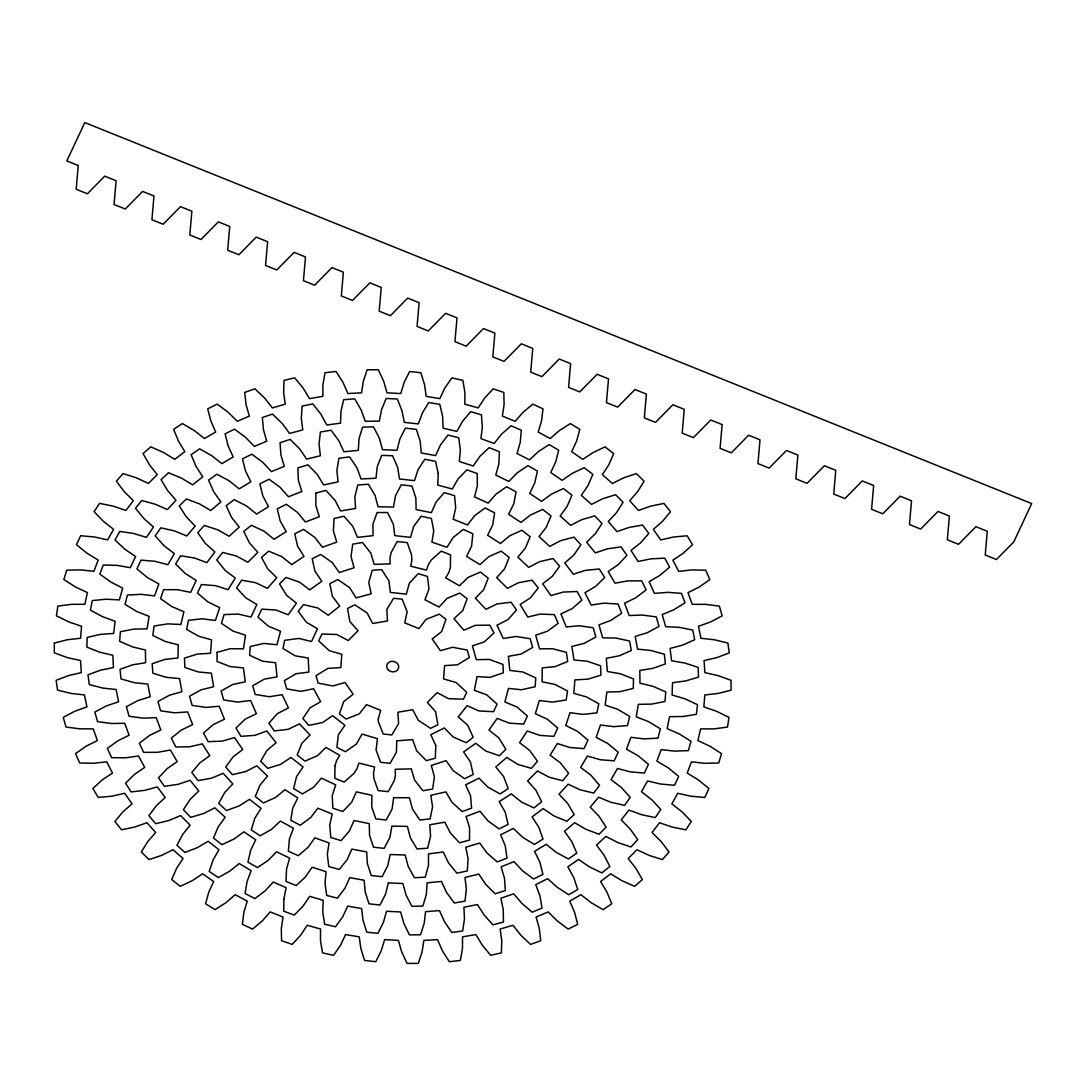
<?xml version="1.0" encoding="UTF-8"?>
<svg xmlns="http://www.w3.org/2000/svg" width="1086" height="1086" viewBox="0 0 1086 1086"><rect width="100%" height="100%" fill="white"/><g stroke="black" fill="none" stroke-linecap="round" stroke-linejoin="round"><path stroke-width="1.5" d="M315.85 493.125L315.836 505.452L319.311 516.732L305.424 521.999L297.496 512.402L286.337 504.298L277.283 508.818L280.202 521.036L286.242 531.583L274.066 539.321L264.142 531.258L251.436 525.285L243.766 531.407L249.481 542.973L257.816 552.312L247.907 562.222L236.395 556.046L222.711 552.435L216.752 559.914L225.019 570.326L235.282 578.051L228.06 589.671L215.49 585.653L201.412 584.58L197.435 593.078L207.888 601.875L219.644 607.658L215.422 620.473L202.322 618.803L188.462 620.31L186.643 629.459L198.833 636.26L211.553 639.83L210.521 653.31L197.476 654.043L184.457 658.062L184.864 667.456L198.249 671.962L211.39 673.184L213.589 686.719L201.154 689.827L189.534 696.194L192.168 705.411L206.164 707.434L219.141 706.239L224.476 719.244L213.223 724.606L203.503 733.023L208.227 741.684L222.236 741.127L234.481 737.57L242.735 749.476L233.123 756.833L225.739 766.96L232.363 774.671L245.748 771.562L256.744 765.806L267.536 776.083L260.002 785.124L255.278 796.5L263.491 802.934L275.695 797.395L284.939 789.698L297.795 797.911L292.677 808.242L290.817 820.364L300.279 825.238L310.745 817.527L317.845 808.201L332.221 813.984L329.723 825.156L330.809 837.51L341.099 840.605L349.38 831.062L354.022 820.527L369.281 823.636L369.525 835.148L373.503 847.189L384.172 848.37L389.915 837.401L391.897 826.12L407.372 826.405L410.332 837.781L417.038 848.967L427.626 848.193L430.558 836.274L429.798 824.749L444.812 822.197L450.378 832.921L459.5 842.79L469.546 840.075L469.559 827.736L466.084 816.455L479.971 811.201L487.899 820.799L499.058 828.903L508.112 824.383L505.194 812.165L499.166 801.617L511.33 793.866L521.266 801.93L533.959 807.916L541.629 801.78L535.914 790.214L527.579 780.875L537.502 770.979L549 777.155L562.697 780.766L568.643 773.286L560.376 762.874L550.113 755.15L557.335 743.53L569.919 747.535L583.996 748.607L587.974 740.123L577.508 731.326L565.765 725.543L569.987 712.715L583.073 714.384L596.933 712.878L598.753 703.742L586.562 696.94L573.842 693.357L574.874 679.89L587.92 679.157L600.952 675.125L600.531 665.745L587.146 661.225L574.019 660.016L571.806 646.482L584.241 643.36L595.861 637.007L593.241 627.776L579.232 625.753L566.254 626.948L560.919 613.943L572.186 608.594L581.892 600.164L577.168 591.517L563.159 592.074L550.914 595.617L542.674 583.725L552.272 576.354L559.657 566.24L553.045 558.53L539.647 561.638L528.665 567.394L517.873 557.118L525.407 548.063L530.131 536.688L521.904 530.267L509.701 535.792L500.456 543.502L487.6 535.289L492.732 524.959L494.592 512.823L485.13 507.963L474.65 515.66L467.55 524.986L453.174 519.203L455.672 508.031L454.6 495.678L444.296 492.596L436.015 502.139L431.373 512.673L416.114 509.565L415.884 498.04L411.906 486.012L401.223 484.831L395.48 495.8L393.499 507.067L378.037 506.782L375.064 495.42L368.371 484.22L357.769 485.008L354.837 496.913L355.597 508.452L340.583 510.99L335.017 500.279L325.895 490.41L315.85 493.125M438.242 473.523L437.712 485.048L452.292 489.012L458.061 478.912L466.912 469.844L477.188 473.523L477.351 485.809L474.487 496.94L488.184 503.089L495.976 494.171L506.633 486.732L516.094 491.917L513.759 503.904L508.628 514.289L520.995 522.42L530.565 514.968L542.674 509.402L551.036 515.931L546.272 527.239L539.05 536.538L549.692 546.394L560.729 540.638L573.91 537.122L580.888 544.792L573.842 555.041L564.761 562.969L573.34 574.222L585.49 570.354L599.309 568.996L604.685 577.562L595.59 586.426L584.947 592.725L591.178 605.024L604.047 603.164L618.07 604.02L621.681 613.196L610.821 620.405L598.956 624.857L602.635 637.808L615.83 638.011L629.595 641.039L631.305 650.541L619.034 655.849L606.327 658.32L607.359 671.515L620.432 673.782L633.505 678.899L633.26 688.415L619.984 691.66L606.843 692.067L605.173 705.058L617.703 709.321L629.676 716.353L627.491 725.57L613.617 726.643L600.477 724.986L596.16 737.38L607.753 743.489L618.219 752.204L614.174 760.838L600.164 759.711L587.417 756.032L580.603 767.408L590.893 775.187L599.526 785.314L593.743 793.079L580.033 789.78L568.114 784.201L559.005 794.205L567.652 803.382L574.182 814.595L566.838 821.26L553.874 815.898L543.163 808.595L532.072 816.903L538.805 827.193L543 839.125L534.339 844.46L522.556 837.211L513.379 828.414L500.66 834.767L505.248 845.845L506.986 858.116L497.293 861.945L487.044 853.039L479.727 843.035L465.772 847.229L468.08 858.727L467.306 870.945L456.88 873.158L448.504 862.868L443.264 851.994L428.536 853.881L428.481 865.433L425.223 877.203L414.404 877.719L408.173 866.397L405.173 854.994L390.145 854.519L387.743 865.759L382.096 876.701L371.236 875.506L367.353 863.506L366.688 851.926L351.837 849.103L347.167 859.678L339.321 869.438L328.759 866.574L327.334 854.288L329.044 842.912L314.845 837.835L308.044 847.379L298.243 855.659L288.333 851.22L289.419 839.03L293.437 828.224L280.364 821.057L271.636 829.283L260.219 835.813L251.26 829.921L254.83 818.233L261.034 808.351L249.481 799.323L239.137 805.961L226.431 810.509L218.734 803.382L224.666 792.563L232.852 783.916L223.2 773.313L211.566 778.16L198.005 780.59L191.801 772.445L199.905 762.847L209.802 755.707L202.376 743.883L189.806 746.761L175.837 747.019L171.316 738.1L181.348 730.036L192.643 724.647L187.661 711.954L174.574 712.796L160.633 710.841L157.959 701.461L169.579 695.176L181.905 691.714L179.543 678.587L166.362 677.338L152.882 673.252L152.149 663.709L164.977 659.406L177.941 657.967L178.28 644.812L165.411 641.541L152.841 635.446L154.063 626.038L167.692 623.866L180.887 624.504L183.901 611.757L171.778 606.545L160.524 598.644L163.647 589.671L177.642 589.712L190.634 592.386L196.227 580.453L185.244 573.489L175.647 564.028L180.588 555.788L194.503 558.014L206.883 562.67L214.879 551.919L205.363 543.421L197.761 532.71L204.358 525.461L217.743 529.805L229.105 536.28L239.246 527.077L231.522 517.303L226.146 505.682L234.169 499.669L246.59 505.995L256.581 514.085L268.541 506.714L262.853 495.99L259.866 483.84L269.084 479.238L280.147 487.356L288.428 496.791L301.827 491.496L298.351 480.161L297.863 467.862L307.962 464.835L317.316 474.473L323.628 484.953L338.031 481.899L336.891 470.319L338.913 458.278L349.583 456.907L356.914 467.754L361.054 478.953L375.987 478.234L377.222 466.79L381.688 455.387L392.575 455.726L397.652 467.442L399.485 478.98L414.485 480.636L418.042 469.695L424.816 459.283L435.567 461.333L438.242 473.523M54.341 643.021L54.3 652.862L67.413 657.614L80.513 660.532L81.328 672.628L68.622 675.546L56.146 680.298L57.517 690.139L71.106 693.438L84.423 694.918L86.961 706.905L74.853 711.235L63.259 717.357L66.015 727.036L79.862 728.842L93.206 728.855L97.401 740.557L86.106 746.218L75.558 753.616L79.658 762.996L93.559 763.268L106.699 761.815L112.51 773.056L102.193 779.938L92.867 788.504L98.242 797.423L111.98 796.174L124.7 793.269L132.03 803.857L122.867 811.88L114.899 821.464L121.483 829.785L134.813 827.03L146.922 822.726L155.665 832.5L147.791 841.528L141.316 851.981L148.986 859.583L161.733 855.347L173.041 849.714L183.045 858.524L176.57 868.42L171.697 879.579L180.33 886.325L192.276 880.692L202.607 873.823L213.725 881.52L208.77 892.135L205.566 903.823L215.042 909.62L225.983 902.67L235.173 894.66L247.228 901.136L243.861 912.281L242.382 924.322L252.536 929.073L262.323 920.914L270.224 911.901L283.025 917.046L281.315 928.557L281.573 940.747L292.256 944.386L300.727 935.155L307.216 925.272L320.546 929.005L320.506 940.693L322.515 952.856L333.551 955.313L340.57 945.159L345.552 934.571L359.208 936.838L360.851 948.526L364.557 960.458L375.783 961.694L381.24 950.766L384.62 939.634L398.399 940.395L401.684 951.893L407.046 963.418L418.273 963.418L422.087 951.893L423.825 940.395L437.509 939.634L442.382 950.779L449.319 961.694L460.369 960.458L462.473 948.526L462.541 936.838L475.899 934.571L482.293 945.173L490.682 955.327L501.393 952.87L501.759 940.707L500.157 929.019L512.986 925.286L520.805 935.168L530.511 944.399L540.706 940.761L539.335 928.571L536.063 917.059L548.172 911.914L557.281 920.942L568.168 929.087L577.684 924.335L574.589 912.294L569.729 901.149L580.901 894.688L591.164 902.697L603.056 909.634L611.744 903.837L606.965 892.149L600.585 881.547L610.671 873.85L621.925 880.719L634.618 886.352L642.355 879.606L635.975 868.447L628.17 858.551L636.993 849.741L649.061 855.374L662.379 859.61L669.017 852.008L661.143 841.569L652.048 832.528L659.473 822.754L672.166 827.057L685.877 829.826L691.334 821.491L682.076 811.921L671.827 803.884L677.745 793.296L690.859 796.201L704.76 797.463L708.927 788.531L698.447 779.979L687.207 773.083L691.51 761.843L704.841 763.309L718.715 763.024L721.538 753.643L710 746.245L697.945 740.598L700.579 728.896L713.909 728.882L727.525 727.077L728.977 717.398L716.543 711.276L703.864 706.945L704.787 694.959L717.914 693.479L731.054 690.18L731.095 680.338L717.982 675.587L704.882 672.655L704.067 660.573L716.774 657.654L729.249 652.903L727.892 643.061L714.289 639.749L700.972 638.269L698.434 626.283L710.543 621.966L722.149 615.843L719.394 606.151L705.533 604.345L692.203 604.332L687.995 592.63L699.289 586.983L709.837 579.585L705.737 570.204L691.836 569.919L678.709 571.385L672.886 560.145L683.203 553.249L692.529 544.697L687.153 535.778L673.429 537.027L660.695 539.932L653.365 529.344L662.528 521.307L670.496 511.737L663.926 503.402L650.582 506.171L638.473 510.474L629.731 500.7L637.604 491.659L644.079 481.207L636.41 473.618L623.676 477.84L612.368 483.474L602.35 474.663L608.825 464.767L613.699 453.622L605.065 446.862L593.119 452.495L582.788 459.378L571.67 451.667L576.625 441.065L579.829 429.377L570.367 423.581L559.412 430.531L550.222 438.54L538.181 432.065L541.534 420.92L543.014 408.879L532.859 404.128L523.072 412.273L515.171 421.3L502.384 416.142L504.094 404.644L503.823 392.44L493.153 388.815L484.668 398.033L478.179 407.915L464.849 404.182L464.889 392.494L462.88 380.331L451.844 377.887L444.826 388.028L439.857 398.63L426.187 396.363L424.558 384.675L420.839 372.742L409.626 371.507L404.155 382.421L400.775 393.566L386.996 392.806L383.711 381.295L378.349 369.783L367.122 369.783L363.308 381.295L361.57 392.806L347.9 393.553L343.013 382.421L336.09 371.493L325.026 372.729L322.922 384.661L322.854 396.363L309.496 398.616L303.103 388.028L294.713 377.874L284.003 380.331L283.636 392.48L285.251 404.182L272.423 407.915L264.604 398.019L254.884 388.802L244.689 392.426L246.074 404.63L249.332 416.128L237.237 421.273L228.114 412.259L217.227 404.114L207.711 408.865L210.82 420.893L215.68 432.038L204.494 438.513L194.231 430.504L182.339 423.554L173.651 429.35L178.43 441.038L184.81 451.654L174.724 459.351L163.47 452.468L150.778 446.835L143.053 453.581L149.42 464.74L157.226 474.65L148.402 483.446L136.334 477.813L123.03 473.577L116.378 481.179L124.252 491.632L133.347 500.66L125.922 510.447L113.243 506.144L99.518 503.375L94.075 511.696L103.319 521.28L113.568 529.303L107.663 539.891L94.55 537L80.649 535.737L76.468 544.656L86.948 553.222L98.188 560.118L93.885 571.345L80.554 569.892L66.694 570.164L63.857 579.544L75.396 586.942L87.45 592.603L84.817 604.305L71.486 604.318L57.87 606.11L56.431 615.803L68.852 621.925L81.531 626.242L80.622 638.242L67.495 639.722L54.341 643.021M217.078 652.333L217.037 661.496L230.273 666.587L243.373 667.89L245.287 681.764L232.757 684.479L221.123 690.954L223.689 699.968L237.766 702.085L250.622 700.497L256.405 713.719L245.219 719.122L235.961 728.041L240.956 736.335L254.993 735.344L266.803 730.973L276.075 742.715L266.939 750.48L260.64 761.259L267.767 768.331L280.867 764.286L290.899 757.417L303.062 766.933L296.559 776.558L293.614 788.545L302.424 793.934L313.773 787.092L321.388 778.146L335.696 784.839L332.235 795.726L332.818 808.16L342.755 811.527L351.633 802.337L356.357 791.87L371.914 795.319L371.697 806.789L375.783 818.871L386.222 820.025L392.087 809.043L393.607 797.721L409.422 797.721L412.476 809.043L419.82 820.025L430.097 818.885L432.567 806.789L430.803 795.332L445.898 791.87L452.02 802.337L462.147 811.541L471.623 808.16L470.537 795.739L465.609 784.852L479.021 778.16L487.831 787.106L500.103 793.947L508.18 788.558L503.632 776.571L495.827 766.947L506.728 757.431L517.669 764.3L531.312 768.345L537.489 761.286L529.737 750.494L519.57 742.729L527.253 731L539.661 735.358L553.819 736.362L557.702 728.054L547.249 719.149L535.344 713.733L539.335 700.511L552.407 702.099L566.2 699.981L567.544 690.967L555.041 684.492L542.145 681.777L542.213 667.904L555.122 666.614L567.679 661.51L566.403 652.36L552.638 648.722L539.566 648.871L535.683 635.215L547.629 631.115L558.163 623.364L554.349 614.635L540.176 614.065L527.755 617.065L520.167 604.495L530.402 597.857L538.249 587.92L532.126 580.182L518.456 582.72L507.461 588.381L496.655 577.671L504.528 568.901L509.185 557.43L501.162 551.159L488.836 556.629L479.944 564.611L466.6 556.439L471.623 546.095L472.804 533.796L463.369 529.384L453.174 537.461L446.957 547.249L431.902 542.131L433.762 530.864L431.4 518.511L421.137 516.23L413.712 526.411L410.562 537.38L394.747 535.642L393.322 524.158L387.553 512.524L377.113 512.524L372.919 524.158L373.041 535.642L357.457 537.38L352.841 526.398L344.031 516.23L334.081 518.511L333.375 530.864L336.755 542.118L322.379 547.235L314.859 537.461L303.578 529.371L294.727 533.783L297.564 546.095L303.985 556.426L291.727 564.598L281.776 556.629L268.717 551.145L261.522 557.417L267.726 568.888L276.781 577.657L267.428 588.368L255.658 582.707L241.635 580.168L236.572 587.906L245.748 597.829L256.88 604.468L250.988 617.052L238.146 614.052L224.055 614.622L221.422 623.337L232.988 631.102L245.49 635.188L243.454 648.844L230.354 648.695L217.078 652.333M283.853 899.045L283.772 911.235L294.252 915.091L303.089 906.104L309.673 896.317L323.207 900.375L322.746 911.996L324.605 924.2L335.52 926.765L342.755 916.706L347.683 906.131L361.611 908.52L363.009 920.195L366.769 932.141L377.901 933.363L383.412 922.435L386.562 911.276L400.625 911.955L403.856 923.439L409.449 934.91L420.567 934.774L424.232 923.195L425.563 911.656L439.477 910.625L444.473 921.688L451.79 932.467L462.69 930.96L464.455 918.946L463.912 907.272L477.419 904.543L484.084 914.982L492.99 924.838L503.442 922.014L503.28 909.797L500.89 898.203L513.719 893.819L521.918 903.43L532.221 912.186L542.05 908.086L539.946 895.909L535.751 884.628L547.656 878.683L557.24 887.276L568.752 894.755L577.752 889.461L573.747 877.556L567.842 866.804L578.58 859.42L589.359 866.818L601.848 872.886L609.843 866.492L604.02 855.103L596.513 845.084L605.879 836.396L617.649 842.464L630.885 846.999L637.713 839.641L630.179 828.985L621.219 819.889L629.038 810.075L641.554 814.704L655.279 817.595L660.817 809.423L651.722 799.69L641.473 791.721L647.595 780.956L660.627 784.038L674.555 785.259L678.696 776.409L668.229 767.816L656.894 761.11L661.198 749.611L674.474 751.105L688.348 750.616L691.008 741.276L679.361 733.973L667.171 728.652L669.56 716.651L682.85 716.516L696.397 714.33L697.524 704.678L684.913 698.814L672.098 694.999L672.546 682.714L685.565 680.963L698.529 677.121L698.094 667.347L684.791 663.03L671.596 660.79L670.076 648.464L682.592 645.125L694.701 639.708L692.732 630.002L678.967 627.314L665.664 626.69L662.216 614.567L673.958 609.694L685.008 602.811L681.519 593.363L667.591 592.359L654.41 593.363L649.102 581.689L659.867 575.39L669.614 567.163L664.7 558.15L650.853 558.856L638.066 561.476L631.007 550.466L640.577 542.851L648.831 533.443L642.573 525.054L629.093 527.443L616.957 531.624L608.269 521.497L616.454 512.728L623.065 502.316L615.586 494.7L602.73 498.745L591.476 504.393L581.322 495.352L587.974 485.591L592.82 474.392L584.254 467.699L572.268 473.32L562.114 480.338L550.724 472.532L555.693 461.984L558.679 450.215L549.204 444.568L538.33 451.64L529.466 459.894L517.045 453.5L520.248 442.355L521.307 430.232L511.099 425.766L501.542 434.156L494.157 443.482L480.935 438.622L482.32 427.097L481.424 414.866L470.7 411.648L462.65 421.192L456.88 431.4L443.115 428.169L442.64 416.495L439.816 404.386L428.78 402.485L422.386 413.006L418.341 423.907L404.318 422.359L401.983 410.766L397.3 399.024L386.154 398.467L381.553 409.761L379.313 421.137L365.29 421.3L361.163 410.006L354.688 398.861L343.651 399.675L340.923 411.499L340.529 423.133L326.791 425.02L320.94 414.241L312.822 403.911L302.112 406.069L301.311 418.219L302.777 429.88L289.582 433.45L282.129 423.404L272.505 414.065L262.337 417.54L263.477 429.771L266.762 441.228L254.382 446.4L245.463 437.291L234.522 429.146L225.087 433.857L228.155 445.925L233.205 456.975L221.87 463.654L211.661 455.631L199.62 448.844L191.109 454.708L196.037 466.383L202.756 476.795L192.684 484.845L181.376 478.098L168.493 472.777L161.054 479.673L167.746 490.723L176 500.307L167.38 509.578L155.217 504.216L141.709 500.497L135.506 508.275L143.841 518.497L153.465 527.049L146.474 537.366L133.673 533.497L119.813 531.434L114.967 539.973L124.768 549.149L135.587 556.521L130.361 567.679L117.179 565.385L103.238 565.005L99.831 574.127L110.921 582.096L122.704 588.123L119.351 599.906L106.034 599.228L92.296 600.558L90.396 610.074L102.559 616.685L115.089 621.26L113.663 633.437L100.482 634.387L87.192 637.401L86.839 647.134L99.831 652.238L112.876 655.279L113.406 667.605L100.604 670.171L88.047 674.8L89.242 684.574L102.817 688.076L116.093 689.515L118.578 701.76L106.428 705.886L94.821 712.049L97.55 721.647L111.437 723.493L124.714 723.303L129.098 735.236L117.817 740.828L107.392 748.403L111.6 757.661L125.528 757.811L138.533 755.992L144.737 767.368L134.555 774.345L125.528 783.169L131.134 791.898L144.832 790.35L157.307 786.943L165.208 797.531L156.316 805.744L148.85 815.681L155.746 823.704L168.954 820.473L180.67 815.545L190.104 825.156L182.679 834.442L176.923 845.275L184.973 852.442L197.421 847.609L208.159 841.256L218.951 849.7L213.127 859.881L209.204 871.393L218.245 877.569L229.703 871.216L239.232 863.56L251.178 870.673L247.079 881.547L245.042 893.52L254.911 898.597L265.147 890.846L273.292 882.036L286.147 887.669L283.853 899.045M334.99 765.766L334.827 778.282L344.208 782.056L353.955 773.395L356.914 768.834L358.937 763.078L374.616 767.015L373.53 773.001L373.869 778.404L378.132 790.567L388.218 791.68L394.245 780.644L395.399 775.418L395.25 769.282L411.268 768.847L414.594 780.087L422.861 790.717L432.662 789.06L434.386 776.734L431.318 765.44L446.102 760.662L453.174 770.666L464.632 778.73L473.184 774.454L470.455 762.033L463.6 751.933L475.709 743.286L485.822 751.05L499.37 755.761L505.845 749.299L498.908 737.991L488.944 730.063L497.184 718.389L509.375 723.181L523.669 724.063L527.416 716.041L516.963 706.959L504.881 701.977L508.438 688.429L521.497 689.759L535.14 686.732L535.805 677.935L522.855 671.99L509.823 670.429L508.37 656.338L521.009 654.071L532.669 647.446L530.185 638.731L515.999 636.477L503.293 638.514L496.967 625.237L507.963 619.617L516.502 610.02L511.112 602.255L497.089 603.925L485.958 609.341L475.369 598.196L483.637 589.766L488.211 578.146L480.446 572.064L467.944 577.494L459.473 585.775L445.667 577.847L448.83 572.553L450.405 567.421L450.568 554.919L441.188 551.145L431.441 559.792L428.481 564.367L426.472 570.123L410.793 566.186L411.865 560.186L411.526 554.797L407.277 542.633L397.177 541.52L391.15 552.543L389.996 557.783L390.145 563.905L374.141 564.353L370.801 553.113L362.548 542.471L352.746 544.14L351.009 556.466L354.077 567.747L339.307 572.526L332.235 562.534L320.764 554.471L312.211 558.733L314.94 571.168L321.795 581.268L309.7 589.915L299.573 582.15L286.025 577.44L279.55 583.901L286.487 595.209L296.451 603.137L288.211 614.798L276.02 610.02L261.74 609.137L257.979 617.16L268.432 626.228L280.527 631.224L276.957 644.758L263.898 643.441L250.269 646.455L249.59 655.252L262.541 661.211L275.586 662.759L277.025 676.863L264.387 679.117L252.726 685.755L255.21 694.47L269.396 696.723L282.102 694.687L288.428 707.95L277.432 713.583L268.907 723.167L274.283 730.946L288.319 729.276L299.451 723.86L310.039 734.991L301.759 743.435L297.184 755.055L304.949 761.123L317.451 755.707L325.922 747.426L339.728 755.354L336.565 760.648L334.99 765.766M388.367 882.891L385.571 894.104L380.005 905.032L368.996 903.823L365.181 891.85L364.136 880.23L349.746 877.637L344.954 888.212L337.447 898.149L326.696 895.448L325.026 883.203L326.058 871.691L312.171 867.185L305.505 876.864L296.247 885.565L286.012 881.438L286.528 869.234L289.623 858.103L276.591 851.791L268.215 860.356L257.423 867.578L247.961 862.135L250.662 850.27L255.726 839.804L243.861 831.835L233.979 839.057L221.938 844.65L213.467 838.025L218.272 826.785L225.196 817.242L214.797 807.808L203.652 813.523L190.647 817.337L183.385 809.694L190.186 799.35L198.792 790.961L190.104 780.305L177.982 784.363L164.339 786.305L158.461 777.834L167.095 768.657L177.167 761.625L170.407 750.005L157.592 752.313L143.651 752.34L139.307 743.231L149.556 735.439L160.85 729.955L156.194 717.656L142.999 718.145L129.085 716.258L126.383 706.755L137.99 700.538L150.235 696.723L147.791 684.044L134.555 682.714L121.021 678.954L120.03 669.275L132.709 664.795L145.592 662.745L145.429 649.998L132.465 646.876L119.65 641.337L120.383 631.74L133.822 629.093L147.044 628.862L149.149 616.359L136.782 611.527L124.999 604.345L127.442 595.06L141.316 594.313L154.538 595.902L158.868 583.969L147.411 577.548L136.931 568.888L141.031 560.132L154.999 561.313L167.896 564.693L174.344 553.616L164.067 545.742L155.176 535.846L160.823 527.837L174.534 530.918L186.792 535.982L195.195 526.031L186.358 516.922L179.258 506.008L186.317 498.963L199.444 503.85L210.752 510.501L220.906 501.908L213.725 491.782L208.593 480.134L216.901 474.202L229.105 480.799L239.191 488.849L250.852 481.845L245.504 470.957L242.477 458.849L251.816 454.192L262.798 462.324L271.419 471.582L284.288 466.342L280.907 454.939L280.052 442.681L290.193 439.409L299.695 448.871L306.632 459.12L320.397 455.753L319.053 444.133L320.397 432.024L331.094 430.205L338.873 440.78L343.95 451.762L358.285 450.364L359.018 438.812L362.52 427.151L373.503 426.839L379.381 438.255L382.489 449.699L397.028 450.296L399.824 439.097L405.39 428.155L416.4 429.377L420.214 441.35L421.273 452.971L435.649 455.563L440.441 444.988L447.948 435.052L458.713 437.753L460.369 449.984L459.337 461.509L473.224 466.016L479.89 456.324L489.148 447.636L499.384 451.762L498.868 463.966L495.786 475.084L508.818 481.41L517.194 472.844L527.972 465.623L537.448 471.052L534.746 482.931L529.683 493.383L541.547 501.365L551.416 494.144L563.458 488.551L571.942 495.175L567.123 506.415L560.2 515.959L570.612 525.393L581.743 519.678L594.748 515.864L602.011 523.506L595.209 533.837L586.603 542.226L595.291 552.883L607.413 548.824L621.056 546.882L626.934 555.367L618.301 564.544L608.228 571.562L614.988 583.196L627.803 580.888L641.745 580.861L646.089 589.956L635.853 597.748L624.545 603.246L629.201 615.545L642.396 615.056L656.311 616.943L659.012 626.446L647.405 632.663L635.161 636.477L637.604 649.156L650.84 650.487L664.374 654.247L665.365 663.926L652.686 668.406L639.803 670.456L639.98 683.203L652.93 686.311L665.745 691.863L665.012 701.461L651.573 704.108L638.351 704.339L636.247 716.828L648.613 721.661L660.397 728.842L657.953 738.141L644.079 738.887L630.857 737.299L626.527 749.231L637.998 755.652L648.464 764.3L644.365 773.056L630.396 771.875L617.5 768.508L611.051 779.585L621.328 787.445L630.219 797.355L624.572 805.35L610.861 802.282L598.617 797.205L590.2 807.169L599.038 816.278L606.137 827.179L599.078 834.238L585.951 829.337L574.643 822.699L564.489 831.279L571.67 841.406L576.802 853.067L568.494 858.985L556.29 852.401L546.204 844.338L534.543 851.343L539.891 862.243L542.919 874.352L533.593 879.008L522.597 870.877L513.977 861.605L501.108 866.859L504.501 878.248L505.357 890.52L495.216 893.792L485.7 884.33L478.777 874.081L464.998 877.447L466.342 889.054L464.998 901.176L454.315 902.982L446.522 892.42L441.445 881.438L427.11 882.837L426.377 894.375L422.875 906.05L411.893 906.348L406.015 894.945L402.906 883.502L388.367 882.891M378.335 718.728L378.254 721.416L383.182 733.987L391.829 734.937L398.576 723.656L397.91 712.226L412.721 709.715L418.314 720.317L430.572 728.367L437.902 724.715L435.554 711.71L427.368 702.411L437.142 692.637L448.586 698.692L463.478 699.167L466.709 692.284L456.161 682.524L443.577 678.913L444.595 665.623L457.518 664.808L469.356 657.519L467.238 650.052L452.523 647.27L440.359 650.704L432.228 638.962L441.676 631.604L445.952 619.346L439.301 614.133L426.038 619.387L418.925 628.577L404.752 622.875L407.141 611.771L402.214 599.214L393.566 598.264L386.82 609.531L387.485 620.961L372.674 623.473L367.082 612.884L354.837 604.821L347.506 608.486L349.841 621.491L358.027 630.79L348.253 640.55L336.809 634.509L321.918 634.034L318.7 640.903L329.234 650.663L341.818 654.288L340.8 667.578L327.877 668.392L316.04 675.682L318.157 683.148L332.873 685.931L345.036 682.483L353.181 694.225L343.719 701.583L339.443 713.855L346.095 719.054L359.357 713.814L366.471 704.624L380.643 710.325L378.335 718.728M435.771 745.539L435.337 758.204L426.336 760.634L416.617 750.711L412.612 739.634L396.757 740.815L396.417 752.218L390.118 763.322L380.562 762.263L376.055 749.964L377.453 738.684L362.032 734.055L356.412 744.073L345.348 751.702L336.877 747.358L338.37 734.801L344.914 725.258L332.615 715.647L322.691 722.543L308.777 725.38L302.845 718.47L310.08 707.841L320.655 701.705L313.582 688.741L301.066 691.348L286.704 688.891L284.356 680.637L296.071 673.754L308.845 672.071L308.234 658.021L295.297 655.863L282.971 648.546L284.6 640.36L298.772 638.432L311.533 641.5L317.479 628.78L306.361 622.237L298.202 611.323L303.537 604.617L317.723 607.97L328.257 615.26L339.742 606.069L332.357 596.282L329.764 583.657L337.882 579.598L349.624 587.648L356.113 597.897L371.168 593.838L368.778 582.476L372.226 570.326L381.715 569.621L388.978 580.983L390.308 592.413L406.3 594.178L409.341 583.236L418.219 573.652L427.436 576.422L428.984 589.114L424.911 599.757L439.097 607.047L447.025 598.4L459.799 593.051L467.156 598.793L462.704 610.644L453.948 618.667L463.858 630.206L475.329 625.346L489.786 625.156L494.008 632.907L484.329 641.853L472.396 645.858L476.32 659.664L489.324 659.433L502.967 664.428L503.334 672.831L490.112 677.338L477.053 676.632L474.324 690.316L486.623 694.769L497.103 704.081L493.533 711.697L479.035 710.963L467.129 705.669L458.211 716.869L467.686 725.217L473.17 737.258L466.301 742.743L453.052 736.919L444.337 727.959L430.775 734.733L435.771 745.539M78.233 165.506L76.183 189.263L87.396 193.77L104.718 176.149L116.107 180.738L114.057 204.507L125.27 209.014L142.592 191.394L153.981 195.982L151.931 219.739L163.144 224.259L180.466 206.639L191.869 211.227L189.806 234.983L201.019 239.49L218.34 221.87L229.743 226.458L227.68 250.214L238.906 254.735L256.215 237.115L267.618 241.703L265.554 265.459L276.781 269.98L294.089 252.359L305.492 256.948L303.442 280.704L314.655 285.211L331.977 267.59L343.366 272.179L341.316 295.935L352.529 300.455L369.851 282.835L381.254 287.423L379.19 311.18L390.403 315.7L407.725 298.08L419.128 302.668L417.065 326.424L428.278 330.931L445.599 313.311L457.002 317.899L454.939 341.656L466.165 346.176L483.474 328.556L494.877 333.144L492.813 356.9L504.04 361.407L521.348 343.8L532.751 348.375L530.701 372.145L541.914 376.652L559.236 359.032L570.625 363.62L568.575 387.376L579.788 391.897L597.11 374.276L608.513 378.865L606.45 402.621L617.663 407.128L634.984 389.521L646.387 394.096L644.324 417.866L655.537 422.373L672.858 404.752L684.261 409.341L682.198 433.097L693.425 437.617L710.733 419.997L722.136 424.585L720.072 448.342L731.299 452.848L748.607 435.228L760.01 439.816L757.96 463.586L769.173 468.093L786.495 450.473L797.884 455.061L795.834 478.817L807.047 483.338L824.369 465.718L835.772 470.306L833.709 494.062L844.922 498.569L862.243 480.949L873.646 485.537L871.583 509.293L882.796 513.814L900.118 496.193L911.521 500.782L909.457 524.538L920.684 529.058L937.992 511.438L949.395 516.026L947.345 539.783L958.558 544.29L975.88 526.669L987.269 531.258L985.219 555.014L996.432 559.534L1013.754 541.914L1031.7 503.578L84.789 122.582L66.83 160.918L78.233 165.506M388.354 670.048A6.068 5.254 12.1 0 0 398.508 668.352A6.068 5.254 12.1 0 0 391.231 661.388A6.068 5.254 12.1 0 0 388.354 670.048"/></g></svg>
